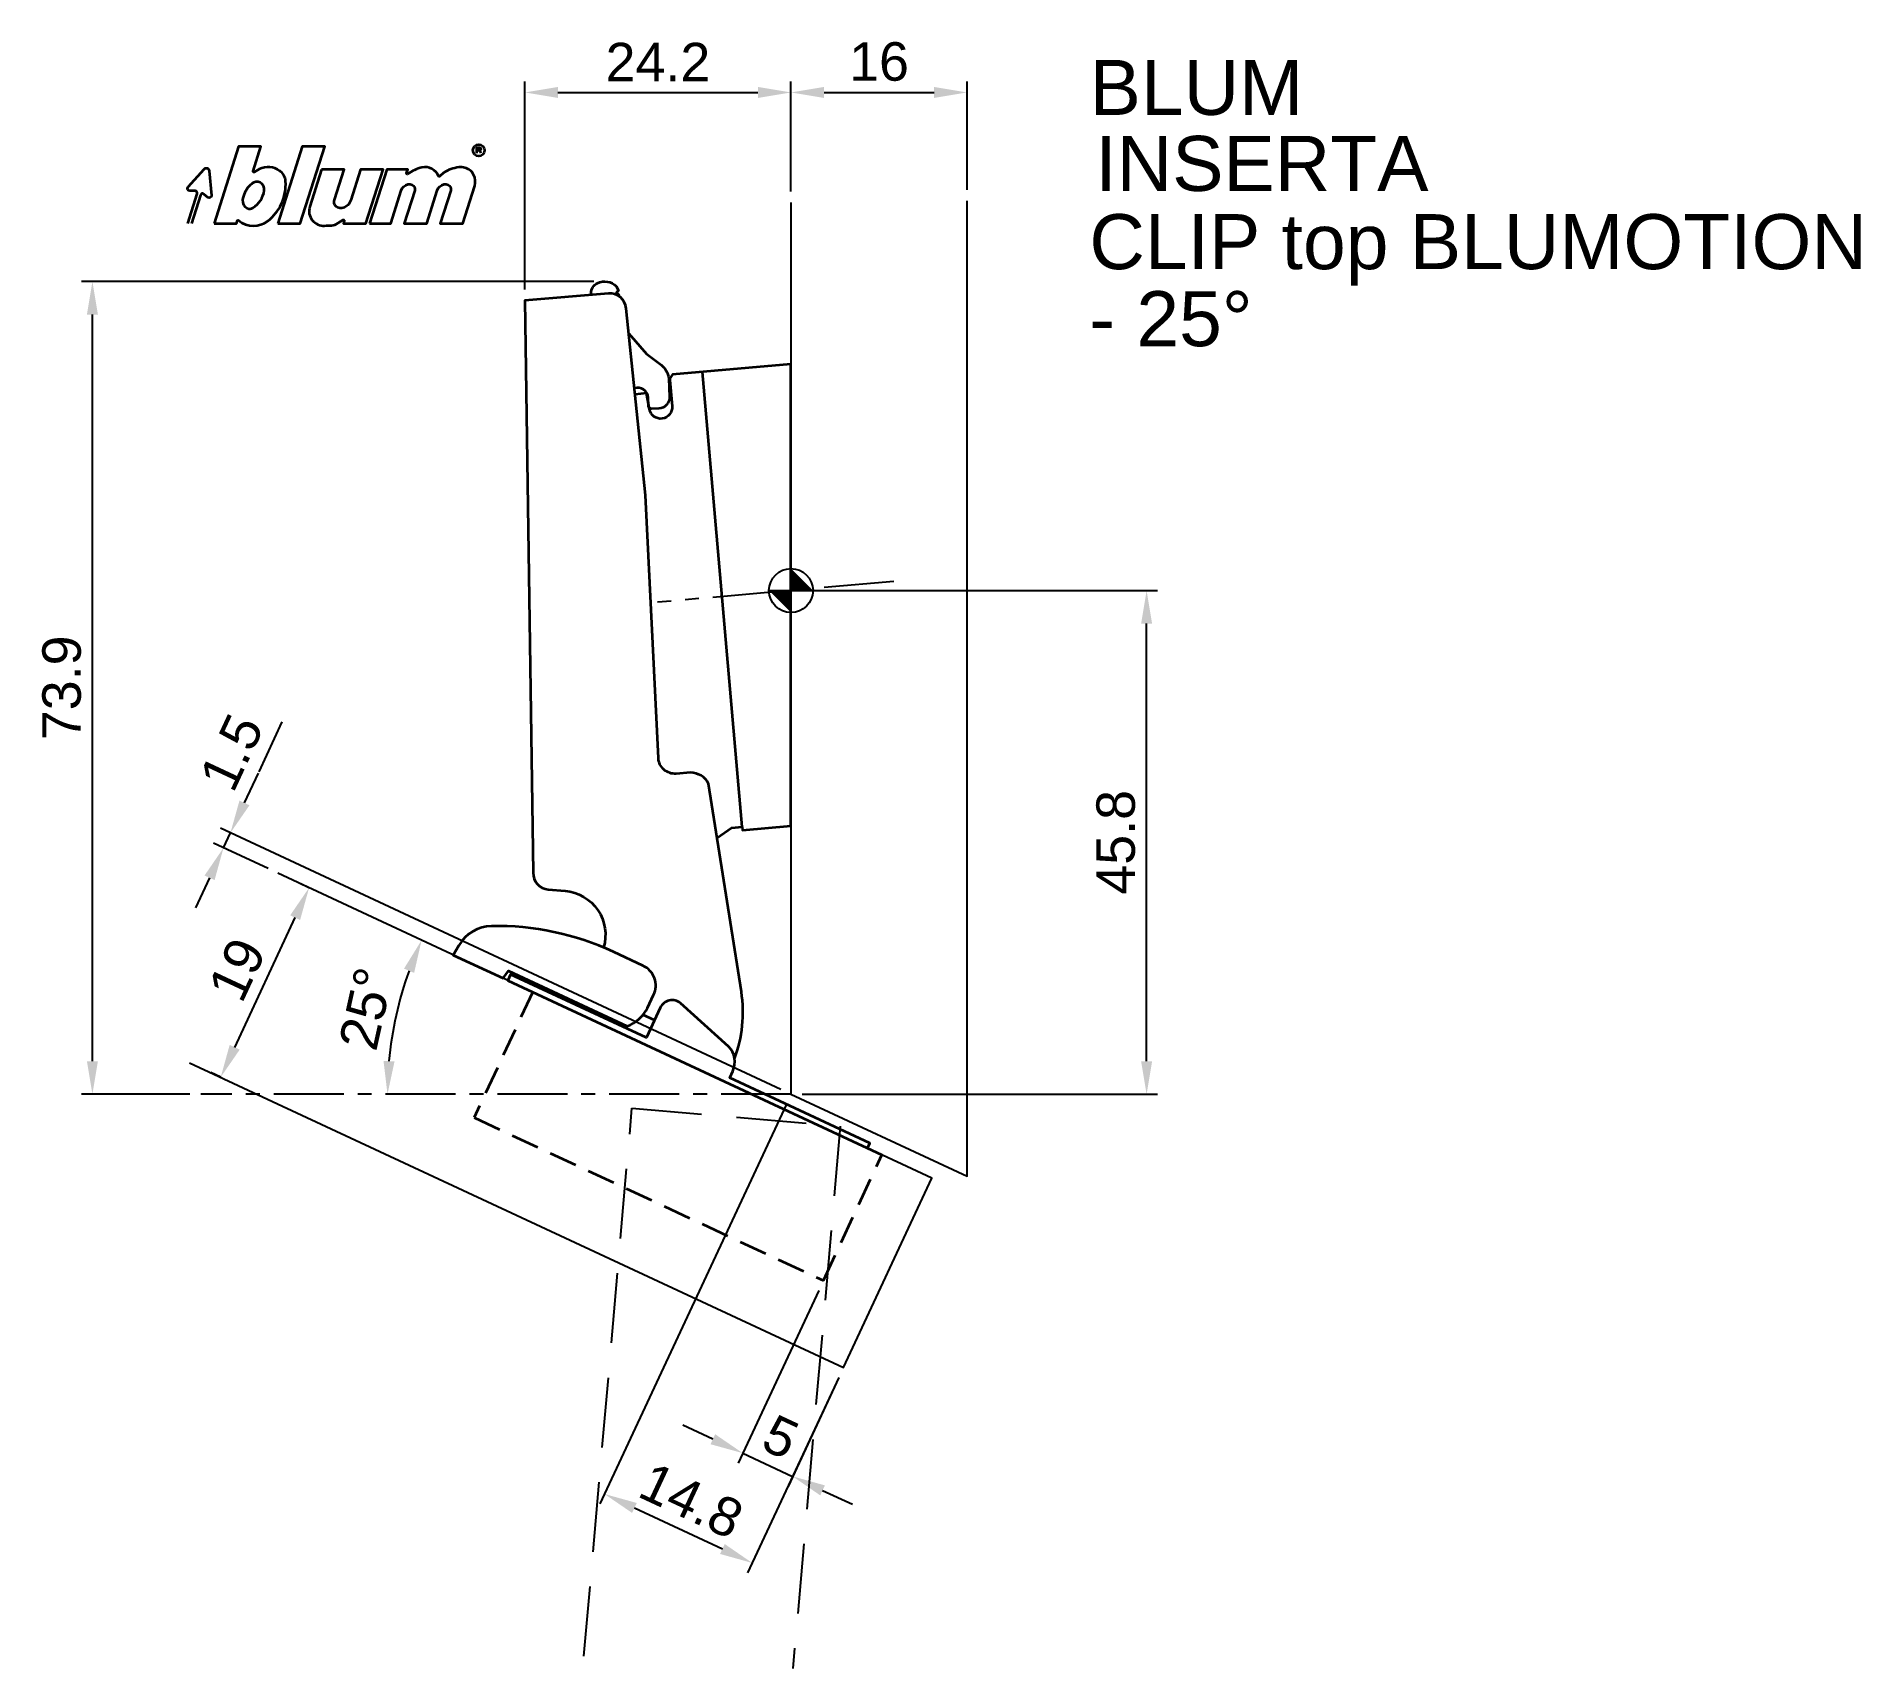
# Model space of a CAD drawing. Extents: x -69 to 97, y -98 to 50.
import ezdxf

# ---------------------------------------------------------------- set-up
doc = ezdxf.new("R2010")
doc.units = 0
doc.header["$PDMODE"] = 35
doc.header["$PDSIZE"] = 5
doc.linetypes.add('MITTE', pattern=[50.8, 31.75, -6.35, 6.35, -6.35])
doc.linetypes.add('STRICHLINIE', pattern=[19.05, 12.7, -6.35])
doc.layers.get('Defpoints').update_dxf_attribs({"linetype": 'CONTINUOUS'})
doc.layers.add('1', color=2, linetype='CONTINUOUS')
doc.layers.add('5', color=1, linetype='CONTINUOUS')
doc.layers.add('6', color=3, linetype='CONTINUOUS', lineweight=35)
doc.styles.add('Beschlag', font='ARIAL.TTF')
doc.dimstyles.new('Beschlag', dxfattribs={"dimtxt": 3.5, "dimasz": 3, "dimexe": 1, "dimexo": 1, "dimgap": 1, "dimtad": 1, "dimdec": 1, "dimdsep": 46, "dimtxsty": 'Beschlag', "dimcen": 2, "dimclrd": 256, "dimclre": 256, "dimclrt": 256, "dimadec": 1, "dimazin": 2, "dimtfac": 0.71, "dimtdec": 1, "dimtix": 1, "dimtmove": 2, "dimatfit": 0, "dimfxl": 0, "dimtolj": 1, "dimlwd": -1, "dimlwe": -1, "dimarcsym": 0})

# ---------------------------------------------------------------- blocks, each defined once
blk = doc.blocks.new('NullPunkt')
at = {"layer": '5'}
for points in [[(0, 2), (0, -2)], [(-2, 0), (2, 0)]]:
    blk.add_lwpolyline(points, dxfattribs=at)
blk.add_circle((0, 0), 2, dxfattribs=at)
for points in [[(0, 0), (-2, 0), (0, 2)], [(0, 0), (2, 0), (0, -2)]]:
    blk.add_solid(points, dxfattribs=at)
blk = doc.blocks.new('*D1')
at = {"layer": '1'}
for p, q in [((-17.92, 28.09), (-64.47, 28.09)), ((-63.47, -42.77), (-63.47, 25.09)), ((-54.61, -45.77), (-64.47, -45.77))]:
    blk.add_line(p, q, dxfattribs=at)
for points in [[(-63.97, 25.09), (-62.97, 25.09), (-63.47, 28.09)], [(-63.97, -42.77), (-62.97, -42.77), (-63.47, -45.77)]]:
    blk.add_solid(points, dxfattribs=at)
at = {"layer": 'Defpoints', "color": 0}
for p in [(-63.47, 28.09), (-16.92, 28.09), (-53.61, -45.77)]:
    blk.add_point(p, dxfattribs=at)
at = {"layer": '1', "insert": (-66.25, -8.84), "char_height": 3.5, "attachment_point": 5, "rotation": 90, "style": 'Beschlag'}
blk.add_mtext('\\A1;73.9', dxfattribs=at)
blk = doc.blocks.new('*D2')
at = {"layer": '1'}
for p, q in [((-24.18, 27.35), (-24.18, 46.27)), ((-21.18, 45.27), (-3, 45.27)), ((0, 36.26), (0, 46.27))]:
    blk.add_line(p, q, dxfattribs=at)
for points in [[(-21.18, 45.77), (-21.18, 44.77), (-24.18, 45.27)], [(-3, 45.77), (-3, 44.77), (0, 45.27)]]:
    blk.add_solid(points, dxfattribs=at)
at = {"layer": 'Defpoints', "color": 0}
for p in [(0, 45.27), (0, 35.26), (-24.18, 26.35)]:
    blk.add_point(p, dxfattribs=at)
at = {"layer": '1', "insert": (-12.09, 48.03), "char_height": 3.5, "attachment_point": 5, "style": 'Beschlag'}
blk.add_mtext('\\A1;24.2', dxfattribs=at)
blk = doc.blocks.new('*D3')
at = {"layer": '1'}
for p, q in [((0, 36.26), (0, 46.27)), ((3, 45.27), (13, 45.27)), ((16, 36.41), (16, 46.27))]:
    blk.add_line(p, q, dxfattribs=at)
for points in [[(3, 45.77), (3, 44.77), (0, 45.27)], [(13, 45.77), (13, 44.77), (16, 45.27)]]:
    blk.add_solid(points, dxfattribs=at)
at = {"layer": 'Defpoints', "color": 0}
for p in [(16, 45.27), (0, 35.26), (16, 35.41)]:
    blk.add_point(p, dxfattribs=at)
at = {"layer": '1', "insert": (8, 48.06), "char_height": 3.5, "attachment_point": 5, "style": 'Beschlag'}
blk.add_mtext('\\A1;16', dxfattribs=at)
blk = doc.blocks.new('*D4')
at = {"layer": '1'}
for p, q in [((1, 0), (33.31, 0)), ((32.31, -42.77), (32.31, -3)), ((1, -45.77), (33.31, -45.77))]:
    blk.add_line(p, q, dxfattribs=at)
for points in [[(31.81, -3), (32.81, -3), (32.31, 0)], [(31.81, -42.77), (32.81, -42.77), (32.31, -45.77)]]:
    blk.add_solid(points, dxfattribs=at)
at = {"layer": 'Defpoints', "color": 0}
for p in [(0, 0), (32.31, 0), (0, -45.77)]:
    blk.add_point(p, dxfattribs=at)
at = {"layer": '1', "insert": (29.52, -22.88), "char_height": 3.5, "attachment_point": 5, "rotation": 90, "style": 'Beschlag'}
blk.add_mtext('\\A1;45.8', dxfattribs=at)
blk = doc.blocks.new('*D5')
at = {"layer": '1'}
for p, q in [((-49.66, -19.3), (-48.39, -16.58)), ((-47.51, -25.26), (-52.47, -22.96)), ((-0.91, -45.34), (-51.83, -21.6)), ((-51.56, -23.38), (-50.93, -22.02)), ((-52.83, -26.1), (-54.09, -28.82))]:
    blk.add_line(p, q, dxfattribs=at)
for points in [[(-50.11, -19.09), (-49.2, -19.51), (-50.93, -22.02)], [(-53.28, -25.89), (-52.37, -26.31), (-51.56, -23.38)]]:
    blk.add_solid(points, dxfattribs=at)
at = {"layer": 'Defpoints', "color": 0}
for p in [(-50.93, -22.02), (-46.61, -25.69), (0, -45.77)]:
    blk.add_point(p, dxfattribs=at)
at = {"layer": '1', "insert": (-50.82, -14.7), "char_height": 3.5, "attachment_point": 5, "rotation": 65, "style": 'Beschlag'}
blk.add_mtext('\\A1;1.5', dxfattribs=at)
blk = doc.blocks.new('*D6')
at = {"layer": '1'}
blk.add_arc((-3.55, -45.77), 33.11, 160.1935, 174.8065, dxfattribs=at)
for points in [[(-35.16, -34.36), (-34.24, -34.74), (-33.56, -31.77)], [(-36.02, -42.79), (-37.02, -42.75), (-36.66, -45.77)]]:
    blk.add_solid(points, dxfattribs=at)
at = {"layer": 'Defpoints', "color": 0}
for p in [(-46.61, -25.69), (-35.27, -36.27), (-53.61, -45.77), (0, -45.77), (12.8, -53.39)]:
    blk.add_point(p, dxfattribs=at)
at = {"layer": '1', "insert": (-38.59, -38), "char_height": 3.5, "attachment_point": 5, "rotation": 77.5, "style": 'Beschlag'}
blk.add_mtext('\\A1;25°', dxfattribs=at)
blk = doc.blocks.new('Logo_BLUM')
at = {"layer": '6', "color": 20, "linetype": 'Continuous'}
for points in [[(2.39, 0), (4.43, 0), (4.52, 0.26, -0.512391), (4.62, 0.29, 0.357881), (7.3, 0.25, 0.116336), (8.5, 1.76, 0.127435), (8.89, 3.85, 0.227045), (8.36, 4.79, 0.273775), (6.5, 4.93), (6.04, 4.67, -0.689828), (5.94, 4.76), (6.65, 7), (4.61, 7)], [(16.53, 0), (18.44, 0), (19.39, 3, -0.282196), (20.04, 3.56, -0.141376), (20.38, 3.52, -0.3938), (20.62, 2.99), (19.67, 0), (21.72, 0), (22.67, 3, -0.282189), (23.31, 3.56, -0.141385), (23.65, 3.52, -0.393792), (23.89, 2.99), (22.94, 0), (24.99, 0), (26.07, 3.42, 0.424526), (25.18, 5.07, 0.098115), (24.64, 5.11, 0.114777), (23.24, 4.6), (22.89, 4.28, -0.522588), (22.79, 4.31, 0.36711), (21.28, 5.09, 0.102012), (20, 4.5, -0.748324), (19.89, 4.58), (20, 4.9), (18.08, 4.9)], [(5.59, 3.39, 0.16703), (4.99, 2.14, 0.322673), (5.41, 1.39, 0.260102), (5.93, 1.42, 0.211929), (6.95, 3, 0.250706), (6.73, 3.62, 0.316796), (6.01, 3.72, 0.086595)], [(12.15, 4.9), (11.09, 1.53, 0.527578), (12.44, -0.2, -0.003338), (13.06, -0.17, 0.131781), (13.63, 0.02), (14.12, 0.32, -0.706223), (14.22, 0.24), (14.15, 0), (16.19, 0), (17.75, 4.9), (15.7, 4.9), (14.81, 2.11, -0.253672), (14.11, 1.42, -0.127823), (13.72, 1.42, -0.447747), (13.33, 2.15), (14.2, 4.9)]]:
    blk.add_lwpolyline(points, format="xyb", close=True, dxfattribs=at)
blk.add_lwpolyline([(8.18, 0), (10.23, 0), (12.45, 7), (10.4, 7)], close=True, dxfattribs=at)
for points in [[(26.26, 6.4), (26.26, 6.9), (26.52, 6.9, -0.975005), (26.53, 6.67, 0.014563), (26.45, 6.67), (26.26, 6.67), (26.45, 6.67), (26.52, 6.6), (26.57, 6.53), (26.62, 6.42)], [(0, 0), (0.86, 2.7, 0.480207), (0.67, 2.98), (0.19, 2.97, -0.689229), (0.05, 3.33), (1.49, 4.95, -0.685285), (1.94, 4.79), (2.15, 2.54, -0.636083), (1.84, 2.36), (1.47, 2.68, 0.560356), (1.16, 2.59), (0.34, 0)]]:
    blk.add_lwpolyline(points, format="xyb", dxfattribs=at)
blk.add_circle((26.44, 6.65), 0.527, dxfattribs=at)
blk = doc.blocks.new('*D8')
at = {"layer": '1'}
for p, q in [((-0.42, -46.67), (-17.37, -83.01)), ((4.34, -71.51), (-3.94, -89.27)), ((-14.23, -83.37), (-6.23, -87.1))]:
    blk.add_line(p, q, dxfattribs=at)
for points in [[(-14.01, -82.92), (-14.44, -83.82), (-16.95, -82.1)], [(-6.02, -86.65), (-6.45, -87.55), (-3.52, -88.37)]]:
    blk.add_solid(points, dxfattribs=at)
at = {"layer": 'Defpoints', "color": 0}
for p in [(0, -45.77), (4.77, -70.61), (-3.52, -88.37)]:
    blk.add_point(p, dxfattribs=at)
at = {"layer": '1', "insert": (-9.05, -82.71), "char_height": 3.5, "attachment_point": 5, "rotation": 335, "style": 'Beschlag'}
blk.add_mtext('\\A1;14.8', dxfattribs=at)
blk = doc.blocks.new('*D9')
at = {"layer": '1'}
for p, q in [((2.52, -63.6), (-4.8, -79.3)), ((4.34, -71.51), (-0.27, -81.41)), ((-7.1, -77.12), (-9.82, -75.86)), ((-4.38, -78.39), (0.15, -80.5)), ((2.87, -81.77), (5.59, -83.04))]:
    blk.add_line(p, q, dxfattribs=at)
for points in [[(-6.89, -76.67), (-7.31, -77.58), (-4.38, -78.39)], [(3.08, -81.32), (2.66, -82.23), (0.15, -80.5)]]:
    blk.add_solid(points, dxfattribs=at)
at = {"layer": 'Defpoints', "color": 0}
for p in [(2.94, -62.69), (4.77, -70.61), (0.15, -80.5)]:
    blk.add_point(p, dxfattribs=at)
at = {"layer": '1', "insert": (-0.94, -76.93), "char_height": 3.5, "attachment_point": 5, "rotation": 335, "style": 'Beschlag'}
blk.add_mtext('\\A1;5', dxfattribs=at)
blk = doc.blocks.new('*D11')
at = {"layer": '1'}
for p, q in [((-43.8, -27), (-44.69, -26.58)), ((-50.54, -41.51), (-45.05, -29.72)), ((-51.81, -44.23), (-52.72, -43.8))]:
    blk.add_line(p, q, dxfattribs=at)
for points in [[(-45.5, -29.51), (-44.6, -29.94), (-43.78, -27)], [(-51, -41.29), (-50.09, -41.72), (-51.81, -44.22)]]:
    blk.add_solid(points, dxfattribs=at)
at = {"layer": 'Defpoints', "color": 0}
for p in [(-43.78, -27), (-42.89, -27.42), (-50.9, -44.65)]:
    blk.add_point(p, dxfattribs=at)
at = {"layer": '1', "insert": (-50.32, -34.44), "char_height": 3.5, "attachment_point": 5, "rotation": 65, "style": 'Beschlag'}
blk.add_mtext('\\A1;19', dxfattribs=at)

msp = doc.modelspace()

# ---------------------------------------------------------------- linework, layer by layer
at = {"layer": '1'}
msp.add_line((-48.33, -16.46), (-46.22, -11.93), dxfattribs=at)
at = {"layer": '5', "linetype": 'MITTE', "ltscale": 0.2}
for p, q in [((9.35, 0.82), (-12.13, -1.06)), ((0, -45.77), (-53.61, -45.77))]:
    msp.add_line(p, q, dxfattribs=at)
at = {"layer": '5'}
for points in [[(0, 35.26), (0, -45.77), (16, -53.23), (16, 35.41)], [(-54.64, -42.91), (4.77, -70.61), (12.8, -53.39), (-46.61, -25.69)]]:
    msp.add_lwpolyline(points, dxfattribs=at)
at = {"layer": '5', "linetype": 'STRICHLINIE', "ltscale": 0.5}
msp.add_lwpolyline([(-18.81, -96.84), (-14.45, -47.03), (4.48, -48.68), (0.17, -97.96)], dxfattribs=at)
at = {"layer": '6'}
for p, q in [((-4.43, -21.48), (-8.04, 19.87)), ((-12.4, -39.04), (-13.45, -38.55))]:
    msp.add_line(p, q, dxfattribs=at)
for points in [[(-5.13, -42.55, 0.129286), (-4.51, -36.48), (-7.48, -17.55, 0.266716), (-9.13, -16.53), (-10.43, -16.64, -0.424475), (-12.05, -15.22), (-13.23, 8.66), (-14.97, 25.65, 0.409111), (-16.59, 27), (-24.18, 26.35), (-23.43, -25.65, 0.393305), (-22.06, -27.16), (-20.53, -27.29, -0.476788), (-17.03, -32.44, -0.476788)], [(-18.15, 26.86), (-18.15, 27.01, -0.30335), (-17.57, 27.95, -0.299349), (-15.88, 27.68), (-15.68, 27.27), (-15.86, 27.08), (-15.65, 26.89), (-15.64, 26.76)], [(-14.73, 23.37), (-13.12, 21.51), (-11.81, 20.52, -0.199054), (-11.09, 19.28), (-11.03, 17.59, -0.414214), (-12, 16.55), (-12.65, 16.53, -0.4142), (-12.96, 16.82), (-12.98, 17.52, 0.499076), (-14.23, 18.39, -2.886646)], [(-6.7, -22.47), (-5.42, -21.57), (-4.43, -21.48), (-4.4, -21.77), (0, -21.38), (0, 20.58), (-10.76, 19.64), (-10.96, 19.36, 0.240876), (-11.01, 19.11), (-10.8, 16.75, -0.957201), (-12.86, 16.48), (-13.12, 17.93, -1.178555), (-13.12, 17.93), (-14.17, 17.83)], [(6.94, -50.66), (7.16, -50.21), (-5.57, -44.27), (-5.29, -43.67, 0.312987), (-5.68, -41.43), (-10.04, -37.49, 0.486363), (-11.88, -37.91), (-13.14, -40.63), (-13.15, -40.63), (-25.47, -34.88), (-25.72, -35.43), (8.26, -51.27)]]:
    msp.add_lwpolyline(points, format="xyb", dxfattribs=at)
at = {"layer": '6', "flags": 128}
msp.add_lwpolyline([(-12.48, -36.75, 0.414214), (-13.44, -34.09), (-16.14, -32.83, 0.114125), (-27.21, -30.49, 0.262579), (-30.17, -32.24), (-30.68, -33.12), (-26.15, -35.23), (-25.68, -34.56), (-14.89, -39.59, 0.191102), (-13.04, -37.91), (-12.48, -36.75)], format="xyb", dxfattribs=at)
at = {"layer": '6', "linetype": 'STRICHLINIE', "ltscale": 0.2}
msp.add_lwpolyline([(-23.46, -36.48), (-28.78, -47.9), (2.94, -62.69), (8.26, -51.27)], dxfattribs=at)

# ---------------------------------------------------------------- block references
at = {"layer": '5', "rotation": 90}
msp.add_blockref('NullPunkt', (0, 0), dxfattribs=at)
at = {"layer": '6'}
msp.add_blockref('Logo_BLUM', (-54.81, 33.36), dxfattribs=at)

# ---------------------------------------------------------------- texts
at = {"layer": '1', "linetype": 'Continuous', "style": 'Beschlag'}
for s, p in [('BLUM', (27.13, 43.23)), ('CLIP top BLUMOTION', (27.11, 29.21)), ('- 25%%D', (27.11, 22.21))]:
    msp.add_text(s, height=5, dxfattribs=at).set_placement(p)
at = {"layer": '1', "insert": (27.65, 41.32), "char_height": 5, "width": 110.7908, "attachment_point": 1, "style": 'Beschlag'}
msp.add_mtext('INSERTA', dxfattribs=at)

# ---------------------------------------------------------------- dimensions: what is measured, and where the dimension line sits
at = {"layer": '1'}
for base, p1, p2, angle, picture, middle in [((0, 45.27), (-24.18, 26.35), (0, 35.26), 180, '*D2', (-12.09, 48.03)), ((16, 45.27), (0, 35.26), (16, 35.41), 180, '*D3', (8, 48.06)), ((-63.47, 28.09), (-53.61, -45.77), (-16.92, 28.09), 90, '*D1', (-66.25, -8.84)), ((32.31, 0), (0, -45.77), (0, 0), 90, '*D4', (29.52, -22.88)), ((-43.78, -27), (-50.9, -44.65), (-42.89, -27.42), 65, '*D11', (-50.32, -34.44)), ((-3.52, -88.37), (0, -45.77), (4.77, -70.61), 335, '*D8', (-9.05, -82.71)), ((0.15, -80.5), (2.94, -62.69), (4.77, -70.61), 335, '*D9', (-0.94, -76.93))]:
    dim = msp.add_linear_dim(base=base, p1=p1, p2=p2, angle=angle, dimstyle='Beschlag', dxfattribs=at)
    dim.commit()
    dim.dimension.update_dxf_attribs({"geometry": picture, "text_midpoint": middle})
dim = msp.add_linear_dim(base=(-50.93, -22.02), p1=(-46.61, -25.69), p2=(0, -45.77), angle=245, dimstyle='Beschlag', dxfattribs=at)
dim.commit()
dim.dimension.update_dxf_attribs({"geometry": '*D5', "text_midpoint": (-50.82, -14.7), "dimtype": 160})
dim = msp.add_angular_dim_2l(base=(-35.27, -36.27), line1=((0, -45.77), (-53.61, -45.77)), line2=((12.8, -53.39), (-46.61, -25.69)), dimstyle='Beschlag', dxfattribs=at)
dim.commit()
dim.dimension.update_dxf_attribs({"geometry": '*D6', "text_midpoint": (-38.59, -38)})

doc.saveas('drawing.dxf')
